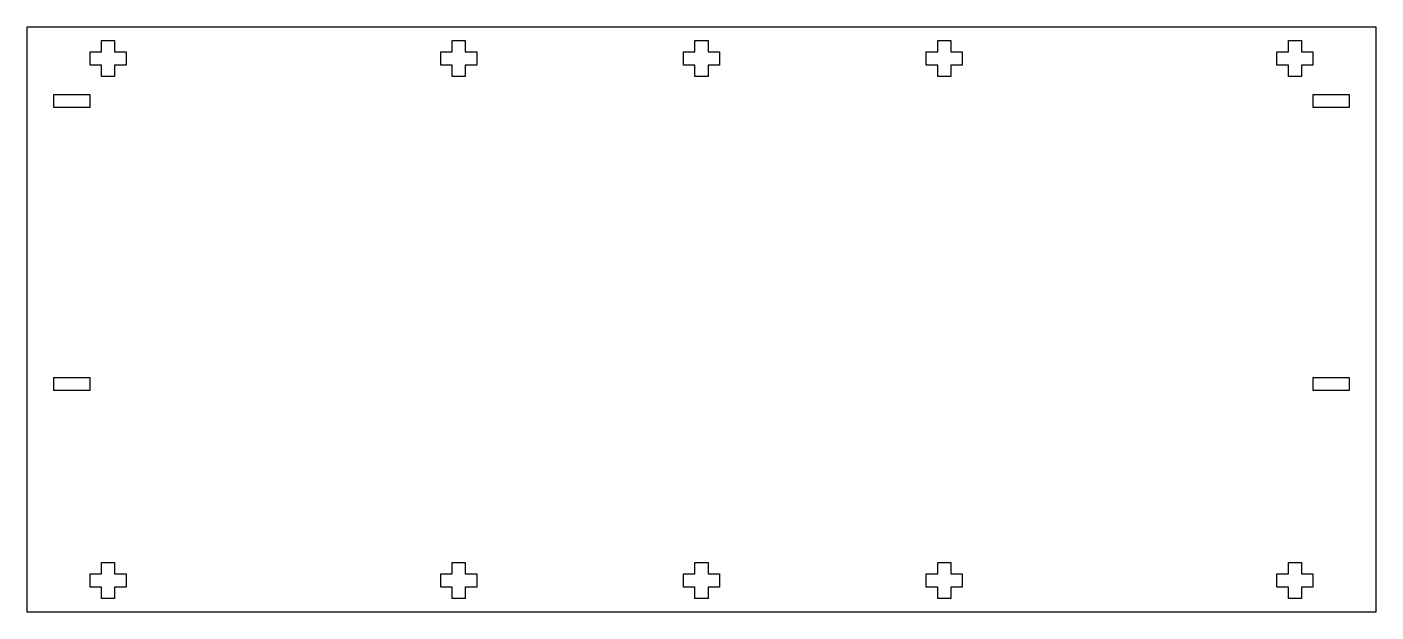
# Model space of a CAD drawing. Header units: millimetres. Extents: x -150 to 150, y -65 to 65.
import ezdxf

# ---------------------------------------------------------------- set-up
doc = ezdxf.new("R2010")
doc.units = ezdxf.units.MM

msp = doc.modelspace()

# ---------------------------------------------------------------- linework, layer by layer
for p, q in [((150, 65, 3), (-150, 65, 3)), ((-150, 65, 3), (-150, -65, 3)), ((150, -65, 3), (150, 65, 3)), ((-133.41, 59.45, 3), (-133.41, 62, 3)), ((-133.41, 62, 3), (-130.51, 62, 3)), ((-130.51, 62, 3), (-130.51, 59.45, 3)), ((-55.43, 59.45, 3), (-55.43, 62, 3)), ((-55.43, 62, 3), (-52.53, 62, 3)), ((-52.53, 62, 3), (-52.53, 59.45, 3)), ((-1.45, 59.45, 3), (-1.45, 62, 3)), ((-1.45, 62, 3), (1.45, 62, 3)), ((1.45, 62, 3), (1.45, 59.45, 3)), ((52.53, 59.45, 3), (52.53, 62, 3)), ((52.53, 62, 3), (55.43, 62, 3)), ((55.43, 62, 3), (55.43, 59.45, 3)), ((130.51, 59.45, 3), (130.51, 62, 3)), ((130.51, 62, 3), (133.41, 62, 3)), ((133.41, 62, 3), (133.41, 59.45, 3)), ((-135.96, 56.55, 3), (-135.96, 59.45, 3)), ((-135.96, 59.45, 3), (-133.41, 59.45, 3)), ((-130.51, 59.45, 3), (-127.96, 59.45, 3)), ((-127.96, 59.45, 3), (-127.96, 56.55, 3)), ((-57.98, 56.55, 3), (-57.98, 59.45, 3)), ((-57.98, 59.45, 3), (-55.43, 59.45, 3)), ((-52.53, 59.45, 3), (-49.98, 59.45, 3)), ((-49.98, 59.45, 3), (-49.98, 56.55, 3)), ((-4, 56.55, 3), (-4, 59.45, 3)), ((-4, 59.45, 3), (-1.45, 59.45, 3)), ((1.45, 59.45, 3), (4, 59.45, 3)), ((4, 59.45, 3), (4, 56.55, 3)), ((49.98, 56.55, 3), (49.98, 59.45, 3)), ((49.98, 59.45, 3), (52.53, 59.45, 3)), ((55.43, 59.45, 3), (57.98, 59.45, 3)), ((57.98, 59.45, 3), (57.98, 56.55, 3)), ((127.96, 56.55, 3), (127.96, 59.45, 3)), ((127.96, 59.45, 3), (130.51, 59.45, 3)), ((133.41, 59.45, 3), (135.96, 59.45, 3)), ((135.96, 59.45, 3), (135.96, 56.55, 3)), ((-133.41, 56.55, 3), (-135.96, 56.55, 3)), ((-133.41, 54, 3), (-133.41, 56.55, 3)), ((-130.51, 54, 3), (-133.41, 54, 3)), ((-127.96, 56.55, 3), (-130.51, 56.55, 3)), ((-130.51, 56.55, 3), (-130.51, 54, 3)), ((-55.43, 56.55, 3), (-57.98, 56.55, 3)), ((-55.43, 54, 3), (-55.43, 56.55, 3)), ((-52.53, 54, 3), (-55.43, 54, 3)), ((-49.98, 56.55, 3), (-52.53, 56.55, 3)), ((-52.53, 56.55, 3), (-52.53, 54, 3)), ((-1.45, 56.55, 3), (-4, 56.55, 3)), ((-1.45, 54, 3), (-1.45, 56.55, 3)), ((1.45, 54, 3), (-1.45, 54, 3)), ((4, 56.55, 3), (1.45, 56.55, 3)), ((1.45, 56.55, 3), (1.45, 54, 3)), ((52.53, 56.55, 3), (49.98, 56.55, 3)), ((52.53, 54, 3), (52.53, 56.55, 3)), ((55.43, 54, 3), (52.53, 54, 3)), ((57.98, 56.55, 3), (55.43, 56.55, 3)), ((55.43, 56.55, 3), (55.43, 54, 3)), ((130.51, 56.55, 3), (127.96, 56.55, 3)), ((130.51, 54, 3), (130.51, 56.55, 3)), ((133.41, 54, 3), (130.51, 54, 3)), ((135.96, 56.55, 3), (133.41, 56.55, 3)), ((133.41, 56.55, 3), (133.41, 54, 3)), ((-144, 47.1, 3), (-144, 50, 3)), ((-144, 50, 3), (-136, 50, 3)), ((-136, 50, 3), (-136, 47.1, 3)), ((136, 47.1, 3), (136, 50, 3)), ((136, 50, 3), (144, 50, 3)), ((144, 50, 3), (144, 47.1, 3)), ((-136, 47.1, 3), (-144, 47.1, 3)), ((144, 47.1, 3), (136, 47.1, 3)), ((-144, -15.8, 3), (-144, -12.9, 3)), ((-144, -12.9, 3), (-136, -12.9, 3)), ((-136, -12.9, 3), (-136, -15.8, 3)), ((136, -12.9, 3), (144, -12.9, 3)), ((136, -15.8, 3), (136, -12.9, 3)), ((144, -12.9, 3), (144, -15.8, 3)), ((-136, -15.8, 3), (-144, -15.8, 3)), ((144, -15.8, 3), (136, -15.8, 3)), ((-55.43, -54, 3), (-52.53, -54, 3)), ((-52.53, -54, 3), (-52.53, -56.55, 3)), ((1.45, -54, 3), (1.45, -56.55, 3)), ((52.53, -54, 3), (55.43, -54, 3)), ((55.43, -54, 3), (55.43, -56.55, 3)), ((-135.96, -59.45, 3), (-135.96, -56.55, 3)), ((-135.96, -56.55, 3), (-133.41, -56.55, 3)), ((-133.41, -56.55, 3), (-133.41, -54, 3)), ((-133.41, -54, 3), (-130.51, -54, 3)), ((-130.51, -54, 3), (-130.51, -56.55, 3)), ((-130.51, -56.55, 3), (-127.96, -56.55, 3)), ((-127.96, -56.55, 3), (-127.96, -59.45, 3)), ((-57.98, -59.45, 3), (-57.98, -56.55, 3)), ((-57.98, -56.55, 3), (-55.43, -56.55, 3)), ((-55.43, -56.55, 3), (-55.43, -54, 3)), ((-52.53, -56.55, 3), (-49.98, -56.55, 3)), ((-49.98, -56.55, 3), (-49.98, -59.45, 3)), ((-4, -59.45, 3), (-4, -56.55, 3)), ((-4, -56.55, 3), (-1.45, -56.55, 3)), ((-1.45, -56.55, 3), (-1.45, -54, 3)), ((-1.45, -54, 3), (1.45, -54, 3)), ((1.45, -56.55, 3), (4, -56.55, 3)), ((4, -56.55, 3), (4, -59.45, 3)), ((49.98, -59.45, 3), (49.98, -56.55, 3)), ((49.98, -56.55, 3), (52.53, -56.55, 3)), ((52.53, -56.55, 3), (52.53, -54, 3)), ((55.43, -56.55, 3), (57.98, -56.55, 3)), ((57.98, -56.55, 3), (57.98, -59.45, 3)), ((127.96, -59.45, 3), (127.96, -56.55, 3)), ((127.96, -56.55, 3), (130.51, -56.55, 3)), ((130.51, -56.55, 3), (130.51, -54, 3)), ((130.51, -54, 3), (133.41, -54, 3)), ((133.41, -54, 3), (133.41, -56.55, 3)), ((133.41, -56.55, 3), (135.96, -56.55, 3)), ((135.96, -56.55, 3), (135.96, -59.45, 3)), ((-133.41, -59.45, 3), (-135.96, -59.45, 3)), ((-133.41, -62, 3), (-133.41, -59.45, 3)), ((-130.51, -59.45, 3), (-130.51, -62, 3)), ((-127.96, -59.45, 3), (-130.51, -59.45, 3)), ((-55.43, -59.45, 3), (-57.98, -59.45, 3)), ((-55.43, -62, 3), (-55.43, -59.45, 3)), ((-49.98, -59.45, 3), (-52.53, -59.45, 3)), ((-52.53, -59.45, 3), (-52.53, -62, 3)), ((-1.45, -59.45, 3), (-4, -59.45, 3)), ((-1.45, -62, 3), (-1.45, -59.45, 3)), ((4, -59.45, 3), (1.45, -59.45, 3)), ((1.45, -59.45, 3), (1.45, -62, 3)), ((52.53, -59.45, 3), (49.98, -59.45, 3)), ((52.53, -62, 3), (52.53, -59.45, 3)), ((57.98, -59.45, 3), (55.43, -59.45, 3)), ((55.43, -59.45, 3), (55.43, -62, 3)), ((130.51, -59.45, 3), (127.96, -59.45, 3)), ((130.51, -62, 3), (130.51, -59.45, 3)), ((135.96, -59.45, 3), (133.41, -59.45, 3)), ((133.41, -59.45, 3), (133.41, -62, 3)), ((-130.51, -62, 3), (-133.41, -62, 3)), ((-52.53, -62, 3), (-55.43, -62, 3)), ((1.45, -62, 3), (-1.45, -62, 3)), ((55.43, -62, 3), (52.53, -62, 3)), ((133.41, -62, 3), (130.51, -62, 3)), ((-150, -65, 3), (150, -65, 3))]:
    msp.add_line(p, q)

doc.saveas('drawing.dxf')
